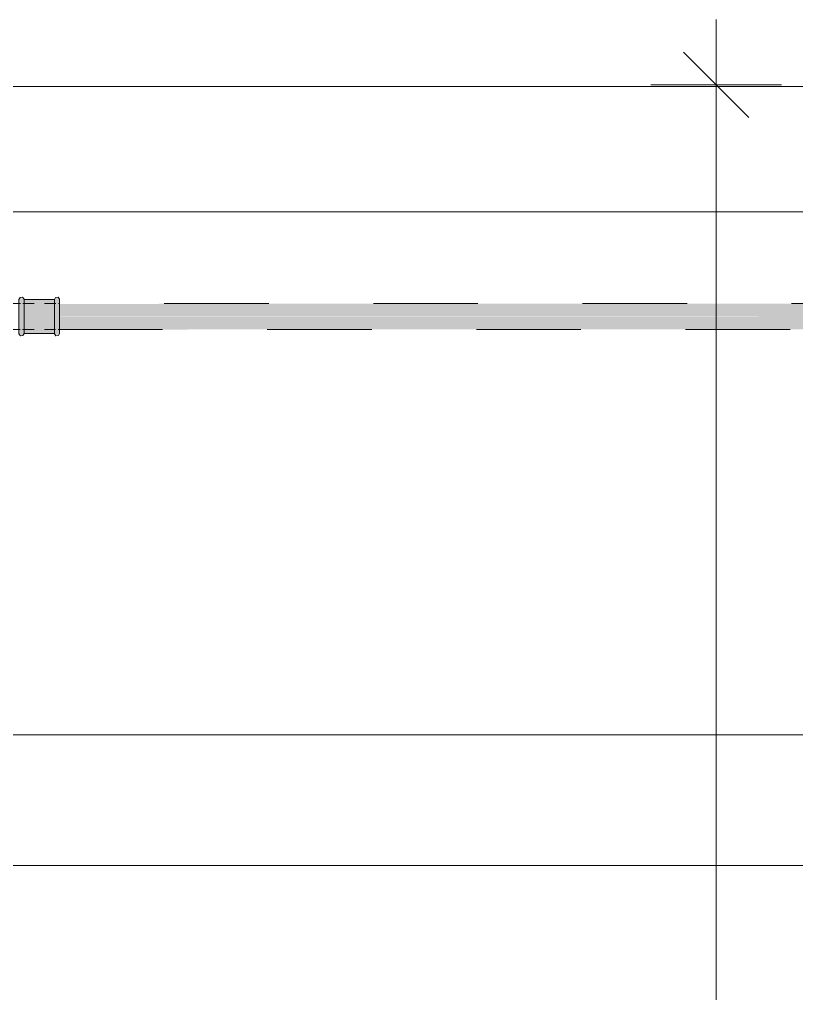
# Model space of a CAD drawing. Header units: metres. Extents: x 5 to 242, y -3 to 162.
# Drawn here: x 35.332 to 36.075, y 103.217 to 104.148 of the extents above; entities that cross this region are included whole.
import ezdxf

# ---------------------------------------------------------------- set-up
doc = ezdxf.new("R2010")
doc.units = ezdxf.units.M
doc.linetypes.add('Aligning Line', pattern=[0.012, 0.006, -0.006])
doc.linetypes.add('IMPORT-Dashed _3_', pattern=[0.75, 0.5, -0.25])
doc.layers.add('1053_ARQ_BASE_MATADOURO_dwg', color=7, linetype='Continuous', lineweight=5, true_color=0x767676)
for name, color, linetype, lineweight in [('A-COTAS', 7, 'Continuous', 9), ('A-PROJEÇÃO', 7, 'IMPORT-Dashed _3_', 15), ('A-VISTA01', 7, 'Continuous', 20), ('A-VISTA03', 7, 'Continuous', 9), ('A-VISTA04', 7, 'Continuous', 5), ('P-PIPE', 7, 'Continuous', 5)]:
    doc.layers.add(name, color=color, linetype=linetype, lineweight=lineweight)

# ---------------------------------------------------------------- blocks, each defined once
blk = doc.blocks.new('AÇO_Luva - AÇO_Luva-4003606-CURRAL BOVINO')
at = {"layer": 'P-PIPE', "true_color": 0x7f7f7f}
h = blk.add_hatch(color=8, dxfattribs=at)
h.paths.add_polyline_path([(0.00375, -0.01745), (0.00106, -0.01726), (0, -0.0162), (0, 0.0162), (0.00125, 0.01745), (0.00394, 0.01726), (0.005, 0.0162), (0.005, -0.0162), (0.00394, -0.01726)])
h.paths.add_polyline_path([(0.00295, 0.01745), (0.00149, 0.01769), (0.0025, 0.0187), (0.00322, 0.01745)])
for points in [[(0.0145, -0.0162), (0.005, -0.0162), (0.005, 0.0162), (0.034, 0.0162), (0.034, -0.0162), (0.0245, -0.0162)], [(0.03525, -0.01745), (0.034, -0.0162), (0.034, 0.0162), (0.03525, 0.01745), (0.03794, 0.01726), (0.039, 0.0162), (0.039, -0.0162), (0.03775, -0.01745), (0.03578, -0.01737)]]:
    blk.add_hatch(color=8, dxfattribs=at).paths.add_polyline_path(points)
at = {"layer": 'P-PIPE'}
for p, q in [((0.005, 0.01555), (0.005, 0.0162)), ((0.005, 0.0162), (0.034, 0.0162)), ((0.005, 0.0162), (0.005, -0.0162)), ((0.034, 0.0162), (0.034, -0.0162)), ((0.039, 0.01555), (0.039, 0.0162)), ((0, -0.01555), (0, -0.0162)), ((0.034, -0.0162), (0.005, -0.0162)), ((0.034, -0.01555), (0.034, -0.0162))]:
    blk.add_line(p, q, dxfattribs=at)
at = {"layer": 'P-PIPE', "flags": 128}
for points in [[(0.005, 0.0162), (0.00385, 0.0183), (0.00146, 0.01847), (0.00003, 0.01655), (0, 0.0162)], [(0, -0.0162), (0, -0.01224), (0, -0.00229), (0, 0.00877), (0, 0.01555), (0, 0.0162)], [(0.005, 0.0162), (0.005, 0.01224), (0.005, 0.00229), (0.005, -0.00877), (0.005, -0.01555), (0.005, -0.0162)], [(0.039, 0.0162), (0.03785, 0.0183), (0.03546, 0.01847), (0.03403, 0.01655), (0.034, 0.0162)], [(0.034, -0.0162), (0.034, -0.01224), (0.034, -0.00229), (0.034, 0.00877), (0.034, 0.01555), (0.034, 0.0162)], [(0.039, 0.0162), (0.039, 0.01224), (0.039, 0.00229), (0.039, -0.00877), (0.039, -0.01555), (0.039, -0.0162)], [(0, -0.0162), (0.00115, -0.0183), (0.00354, -0.01847), (0.00497, -0.01655), (0.005, -0.0162)], [(0.034, -0.0162), (0.03515, -0.0183), (0.03754, -0.01847), (0.03897, -0.01655), (0.039, -0.0162)]]:
    blk.add_lwpolyline(points, dxfattribs=at)
blk = doc.blocks.new('1053_ARQ_BASE_MATADOURO_dwg_PU-Tick-4039619-CURRAL BOVINO')
at = {"layer": 'A-COTAS', "color": 253, "true_color": 0xaaaaaa}
for p, q in [((0, -1), (0, 1)), ((-0.5, -0.5), (0.5, 0.5)), ((1, 0), (-1, 0))]:
    blk.add_line(p, q, dxfattribs=at)
blk = doc.blocks.new('1053_ARQ_BASE_MATADOURO_dwg_arq geral tgov-4039641-CURRAL BOVINO')
at = {"layer": 'A-COTAS', "color": 253, "true_color": 0xaaaaaa}
blk.add_line((6.69462, 20.83722), (6.69462, 14.49065), dxfattribs=at)
at = {"layer": 'A-PROJEÇÃO', "color": 253, "true_color": 0xaaaaaa, "flags": 128}
blk.add_lwpolyline([(12.19959, 15.27815), (-3.05039, 15.27815), (-3.05039, 20.77815), (12.19959, 20.77815)], close=True, dxfattribs=at)
at = {"layer": 'A-VISTA01', "color": 253, "true_color": 0xaaaaaa, "flags": 128}
blk.add_lwpolyline([(-2.55039, 20.02815), (-2.55039, 20.27815), (-2.30039, 20.27815), (0.19961, 20.27815), (0.44961, 20.27815), (2.94961, 20.27815), (3.19961, 20.27815), (7.19961, 20.27815), (7.44961, 20.27815), (11.44961, 20.27815), (11.69961, 20.27815), (11.69961, 20.02815), (11.69961, 16.02815), (11.69961, 15.77815), (11.44961, 15.77815), (8.64961, 15.77815), (8.64961, 16.02815), (11.44961, 16.02815), (11.44961, 20.02815), (11.36541, 20.02815)], dxfattribs=at)
at = {"layer": 'A-VISTA03', "color": 253, "true_color": 0xaaaaaa, "flags": 128}
blk.add_lwpolyline([(11.69961, 20.27815), (11.69961, 20.89815), (-3.05039, 20.89815), (-3.05039, 20.77815), (11.57961, 20.77815), (11.57961, 20.27815)], dxfattribs=at)
at = {"layer": 'A-VISTA04', "color": 253, "true_color": 0xaaaaaa}
blk.add_line((7.22461, 20.15315), (3.17461, 20.15315), dxfattribs=at)
for xscale, yscale, zscale, rotation in [(0.0625, 0.0625, 0.0625, 269.9999999999996), (0.06250000000000001, 0.06250000000000001, 0.06250000000000001, 89.99999999999962)]:
    blk.add_blockref('1053_ARQ_BASE_MATADOURO_dwg_PU-Tick-4039619-CURRAL BOVINO', (6.69462, 20.89972), dxfattribs=dict(xscale=xscale, yscale=yscale, zscale=zscale, rotation=rotation))
blk = doc.blocks.new('1053_ARQ_BASE_MATADOURO_dwg-3625622-CURRAL BOVINO')
blk.add_blockref('1053_ARQ_BASE_MATADOURO_dwg_arq geral tgov-4039641-CURRAL BOVINO', (130.20979, 83.18603))

msp = doc.modelspace()

# ---------------------------------------------------------------- hatches: boundary and pattern name
at = {"layer": 'P-PIPE', "true_color": 0xc0c0c0}
for points in [[(35.46209, 103.86418), (36.36992, 103.86418), (36.36992, 103.87668), (35.36992, 103.87624), (35.36992, 103.86418)], [(35.36992, 103.85168), (36.36992, 103.85211), (36.36992, 103.86418), (35.36992, 103.86414), (35.36992, 103.85169)]]:
    msp.add_hatch(color=9, dxfattribs=at).paths.add_polyline_path(points)

# ---------------------------------------------------------------- linework, layer by layer
at = {"layer": 'P-PIPE', "linetype": 'Aligning Line', "lineweight": 15}
for p, q in [((35.33241, 103.87668), (29.88592, 103.87668)), ((35.34542, 103.87668), (35.33474, 103.87668)), ((35.36641, 103.87668), (35.35542, 103.87668)), ((36.36992, 103.87668), (35.36874, 103.87668)), ((29.88592, 103.85168), (35.3321, 103.85168)), ((35.33443, 103.85168), (35.34542, 103.85168)), ((35.35542, 103.85168), (35.3661, 103.85168)), ((35.36843, 103.85168), (36.36992, 103.85168))]:
    msp.add_line(p, q, dxfattribs=at)

# ---------------------------------------------------------------- block references
at = {"layer": '1053_ARQ_BASE_MATADOURO_dwg', "color": 253, "true_color": 0xaaaaaa}
msp.add_blockref('1053_ARQ_BASE_MATADOURO_dwg-3625622-CURRAL BOVINO', (-100.90649, 0), dxfattribs=at)
at = {"layer": 'P-PIPE', "extrusion": (0, 0, -1)}
msp.add_blockref('AÇO_Luva - AÇO_Luva-4003606-CURRAL BOVINO', (-35.36992, 103.86418), dxfattribs=at)

doc.saveas('drawing.dxf')
